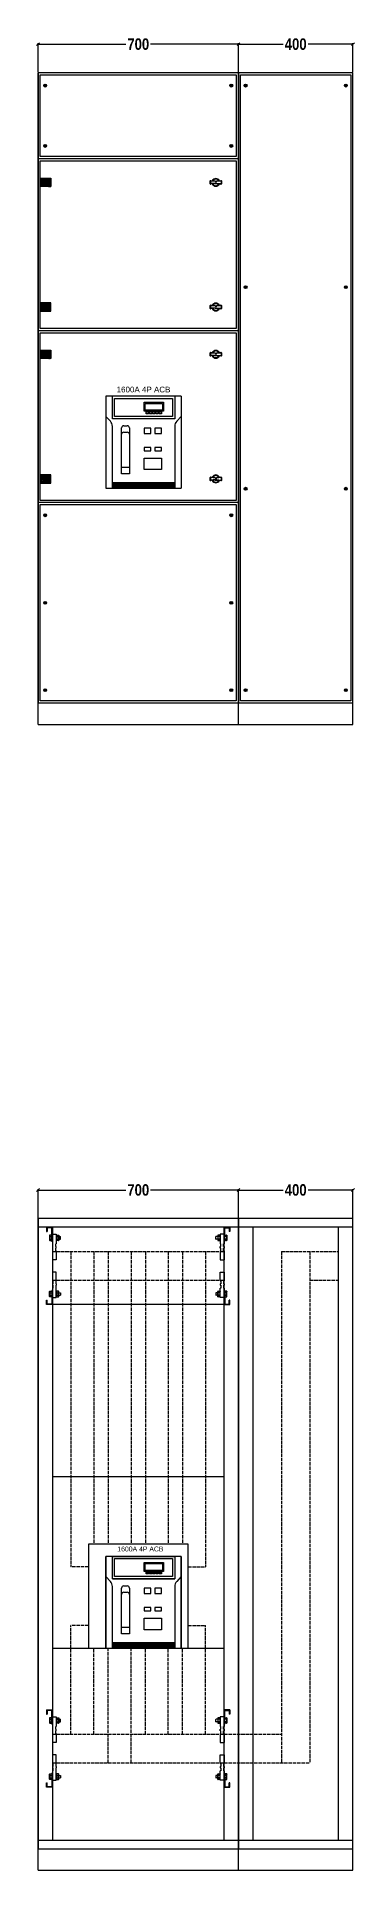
# Model space of a CAD drawing. Header units: millimetres. Extents: x -5 to 1105, y -75 to 6326.
import ezdxf

# ---------------------------------------------------------------- set-up
doc = ezdxf.new("R2010")
doc.units = ezdxf.units.MM
doc.header["$MEASUREMENT"] = 0
doc.linetypes.add('ACAD_ISO02W100', pattern=[15, 12, -3])
doc.styles.add('ANB', font='ARIALNB.TTF')
doc.styles.get("Standard").update_dxf_attribs({"font": 'arial.ttf'})
doc.dimstyles.new('ARULLAIYA', dxfattribs={"dimtxt": 20, "dimasz": 10, "dimexe": 3, "dimexo": 2, "dimgap": 7, "dimtad": 0, "dimdec": 0, "dimzin": 0, "dimdsep": 46, "dimtxsty": 'ANB', "dimblk": 'OBLIQUE', "dimcen": 0.09, "dimadec": 0, "dimazin": 0, "dimtfac": 1, "dimtdec": 0, "dimtofl": 0, "dimtmove": 0, "dimatfit": 3, "dimldrblk": 'OBLIQUE', "dimfxl": 1, "dimtolj": 1, "dimtzin": 0, "dimarcsym": 1})
pattern_1 = [(45, (-8243.62154, 2414.87764), (-0.0883883476, 0.0883883476), [])]
pattern_2 = [(45, (-8240.37711, 2412.37764), (-0.0883883476, 0.0883883476), [])]
pattern_3 = [(45, (-8243.62154, 1814.87764), (-0.0883883476, 0.0883883476), [])]
pattern_4 = [(45, (-8240.37711, 1812.37764), (-0.0883883476, 0.0883883476), [])]

# ---------------------------------------------------------------- blocks, each defined once
blk = doc.blocks.new('_Oblique')
at = {"color": 0, "linetype": 'ByBlock', "lineweight": -2}
blk.add_line((-0.5, -0.5), (0.5, 0.5), dxfattribs=at)
blk = doc.blocks.new('*D1')
at = {"color": 0, "lineweight": -2, "transparency": 16777216}
for p, q in [((0, 2202), (0, 2303)), ((0, 2300), (306.9, 2300)), ((700, 2300), (393.1, 2300)), ((700, 2202), (700, 2303))]:
    blk.add_line(p, q, dxfattribs=at)
at = {"layer": 'Defpoints', "color": 0, "transparency": 16777216}
for p in [(700, 2300), (0, 2200), (700, 2200)]:
    blk.add_point(p, dxfattribs=at)
at = {"color": 0, "lineweight": -2, "transparency": 16777216, "xscale": 10, "yscale": 10, "zscale": 10, "rotation": 180}
blk.add_blockref('_Oblique', (0, 2300), dxfattribs=at)
at = {"color": 0, "lineweight": -2, "transparency": 16777216, "xscale": 10, "yscale": 10, "zscale": 10}
blk.add_blockref('_Oblique', (700, 2300), dxfattribs=at)
at = {"color": 0, "transparency": 16777216, "insert": (350, 2300), "char_height": 40, "attachment_point": 5, "style": 'ANB'}
blk.add_mtext('\\A1;700', dxfattribs=at)
blk = doc.blocks.new('*D2')
at = {"color": 0, "lineweight": -2, "transparency": 16777216}
for p, q in [((0, 2202), (0, 2303)), ((0, 2300), (306.9, 2300)), ((700, 2300), (393.1, 2300)), ((700, 2202), (700, 2303))]:
    blk.add_line(p, q, dxfattribs=at)
at = {"layer": 'Defpoints', "color": 0, "transparency": 16777216}
for p in [(700, 2300), (0, 2200), (700, 2200)]:
    blk.add_point(p, dxfattribs=at)
at = {"color": 0, "lineweight": -2, "transparency": 16777216, "xscale": 10, "yscale": 10, "zscale": 10, "rotation": 180}
blk.add_blockref('_Oblique', (0, 2300), dxfattribs=at)
at = {"color": 0, "lineweight": -2, "transparency": 16777216, "xscale": 10, "yscale": 10, "zscale": 10}
blk.add_blockref('_Oblique', (700, 2300), dxfattribs=at)
at = {"color": 0, "transparency": 16777216, "insert": (350, 2300), "char_height": 40, "attachment_point": 5, "style": 'ANB'}
blk.add_mtext('\\A1;700', dxfattribs=at)
blk = doc.blocks.new('*D3')
at = {"color": 0, "lineweight": -2, "transparency": 16777216}
for p, q in [((700, 2202), (700, 2303)), ((700, 2300), (856.3, 2300)), ((1100, 2300), (943.7, 2300)), ((1100, 2202), (1100, 2303))]:
    blk.add_line(p, q, dxfattribs=at)
at = {"layer": 'Defpoints', "color": 0, "transparency": 16777216}
for p in [(1100, 2300), (700, 2200), (1100, 2200)]:
    blk.add_point(p, dxfattribs=at)
at = {"color": 0, "lineweight": -2, "transparency": 16777216, "xscale": 10, "yscale": 10, "zscale": 10, "rotation": 180}
blk.add_blockref('_Oblique', (700, 2300), dxfattribs=at)
at = {"color": 0, "lineweight": -2, "transparency": 16777216, "xscale": 10, "yscale": 10, "zscale": 10}
blk.add_blockref('_Oblique', (1100, 2300), dxfattribs=at)
at = {"color": 0, "transparency": 16777216, "insert": (900, 2300), "char_height": 40, "attachment_point": 5, "style": 'ANB'}
blk.add_mtext('\\A1;400', dxfattribs=at)
blk = doc.blocks.new('*D4')
at = {"color": 0, "lineweight": -2, "transparency": 16777216}
for p, q in [((700, 2202), (700, 2303)), ((700, 2300), (856.3, 2300)), ((1100, 2300), (943.7, 2300)), ((1100, 2202), (1100, 2303))]:
    blk.add_line(p, q, dxfattribs=at)
at = {"layer": 'Defpoints', "color": 0, "transparency": 16777216}
for p in [(1100, 2300), (700, 2200), (1100, 2200)]:
    blk.add_point(p, dxfattribs=at)
at = {"color": 0, "lineweight": -2, "transparency": 16777216, "xscale": 10, "yscale": 10, "zscale": 10, "rotation": 180}
blk.add_blockref('_Oblique', (700, 2300), dxfattribs=at)
at = {"color": 0, "lineweight": -2, "transparency": 16777216, "xscale": 10, "yscale": 10, "zscale": 10}
blk.add_blockref('_Oblique', (1100, 2300), dxfattribs=at)
at = {"color": 0, "transparency": 16777216, "insert": (900, 2300), "char_height": 40, "attachment_point": 5, "style": 'ANB'}
blk.add_mtext('\\A1;400', dxfattribs=at)
blk = doc.blocks.new('*D8')
at = {"color": 0, "lineweight": -2, "transparency": 16777216}
for p, q in [((0, 6202), (0, 6303)), ((0, 6300), (306.9, 6300)), ((700, 6300), (393.1, 6300)), ((700, 6202), (700, 6303))]:
    blk.add_line(p, q, dxfattribs=at)
at = {"layer": 'Defpoints', "color": 0, "transparency": 16777216}
for p in [(700, 6300), (0, 6200), (700, 6200)]:
    blk.add_point(p, dxfattribs=at)
at = {"color": 0, "lineweight": -2, "transparency": 16777216, "xscale": 10, "yscale": 10, "zscale": 10, "rotation": 180}
blk.add_blockref('_Oblique', (0, 6300), dxfattribs=at)
at = {"color": 0, "lineweight": -2, "transparency": 16777216, "xscale": 10, "yscale": 10, "zscale": 10}
blk.add_blockref('_Oblique', (700, 6300), dxfattribs=at)
at = {"color": 0, "transparency": 16777216, "insert": (350, 6300), "char_height": 40, "attachment_point": 5, "style": 'ANB'}
blk.add_mtext('\\A1;700', dxfattribs=at)
blk = doc.blocks.new('*D9')
at = {"color": 0, "lineweight": -2, "transparency": 16777216}
for p, q in [((0, 6202), (0, 6303)), ((0, 6300), (306.9, 6300)), ((700, 6300), (393.1, 6300)), ((700, 6202), (700, 6303))]:
    blk.add_line(p, q, dxfattribs=at)
at = {"layer": 'Defpoints', "color": 0, "transparency": 16777216}
for p in [(700, 6300), (0, 6200), (700, 6200)]:
    blk.add_point(p, dxfattribs=at)
at = {"color": 0, "lineweight": -2, "transparency": 16777216, "xscale": 10, "yscale": 10, "zscale": 10, "rotation": 180}
blk.add_blockref('_Oblique', (0, 6300), dxfattribs=at)
at = {"color": 0, "lineweight": -2, "transparency": 16777216, "xscale": 10, "yscale": 10, "zscale": 10}
blk.add_blockref('_Oblique', (700, 6300), dxfattribs=at)
at = {"color": 0, "transparency": 16777216, "insert": (350, 6300), "char_height": 40, "attachment_point": 5, "style": 'ANB'}
blk.add_mtext('\\A1;700', dxfattribs=at)
blk = doc.blocks.new('*D11')
at = {"color": 0, "lineweight": -2, "transparency": 16777216}
for p, q in [((700, 6202), (700, 6303)), ((700, 6300), (856.3, 6300)), ((1100, 6300), (943.7, 6300)), ((1100, 6202), (1100, 6303))]:
    blk.add_line(p, q, dxfattribs=at)
at = {"layer": 'Defpoints', "color": 0, "transparency": 16777216}
for p in [(1100, 6300), (700, 6200), (1100, 6200)]:
    blk.add_point(p, dxfattribs=at)
at = {"color": 0, "lineweight": -2, "transparency": 16777216, "xscale": 10, "yscale": 10, "zscale": 10, "rotation": 180}
blk.add_blockref('_Oblique', (700, 6300), dxfattribs=at)
at = {"color": 0, "lineweight": -2, "transparency": 16777216, "xscale": 10, "yscale": 10, "zscale": 10}
blk.add_blockref('_Oblique', (1100, 6300), dxfattribs=at)
at = {"color": 0, "transparency": 16777216, "insert": (900, 6300), "char_height": 40, "attachment_point": 5, "style": 'ANB'}
blk.add_mtext('\\A1;400', dxfattribs=at)
blk = doc.blocks.new('*D10')
at = {"color": 0, "lineweight": -2, "transparency": 16777216}
for p, q in [((700, 6202), (700, 6303)), ((700, 6300), (856.3, 6300)), ((1100, 6300), (943.7, 6300)), ((1100, 6202), (1100, 6303))]:
    blk.add_line(p, q, dxfattribs=at)
at = {"layer": 'Defpoints', "color": 0, "transparency": 16777216}
for p in [(1100, 6300), (700, 6200), (1100, 6200)]:
    blk.add_point(p, dxfattribs=at)
at = {"color": 0, "lineweight": -2, "transparency": 16777216, "xscale": 10, "yscale": 10, "zscale": 10, "rotation": 180}
blk.add_blockref('_Oblique', (700, 6300), dxfattribs=at)
at = {"color": 0, "lineweight": -2, "transparency": 16777216, "xscale": 10, "yscale": 10, "zscale": 10}
blk.add_blockref('_Oblique', (1100, 6300), dxfattribs=at)
at = {"color": 0, "transparency": 16777216, "insert": (900, 6300), "char_height": 40, "attachment_point": 5, "style": 'ANB'}
blk.add_mtext('\\A1;400', dxfattribs=at)

msp = doc.modelspace()

# ---------------------------------------------------------------- hatches: boundary and pattern name
at = {"transparency": 33554687}
h = msp.add_hatch(dxfattribs=at)
h.set_pattern_fill('ANSI31', color=256, style=0)
h.set_pattern_definition(pattern_1)
h.paths.add_polyline_path([(44.4, 5832.2), (7.5, 5832.2), (7.5, 5826.5), (18.9, 5826.5), (18.9, 5808.5), (7.5, 5808.5), (7.5, 5802.8), (44.4, 5802.8)])
h = msp.add_hatch(dxfattribs=at)
h.set_pattern_fill('ANSI31', color=256, style=0)
h.set_pattern_definition(pattern_2)
h.paths.add_polyline_path([(14.2, 5823.4), (7.5, 5823.4), (7.5, 5811.6), (14.2, 5811.6)])
h = msp.add_hatch(dxfattribs=at)
h.set_pattern_fill('ANSI31', color=256, style=0)
h.set_pattern_definition(pattern_1)
h.paths.add_polyline_path([(44.4, 5367.8), (7.5, 5367.8), (7.5, 5373.5), (18.9, 5373.5), (18.9, 5391.5), (7.5, 5391.5), (7.5, 5397.2), (44.4, 5397.2)])
h = msp.add_hatch(dxfattribs=at)
h.set_pattern_fill('ANSI31', color=256, style=0)
h.set_pattern_definition(pattern_2)
h.paths.add_polyline_path([(14.2, 5376.6), (7.5, 5376.6), (7.5, 5388.4), (14.2, 5388.4)])
h = msp.add_hatch(dxfattribs=at)
h.set_pattern_fill('ANSI31', color=256, style=0)
h.set_pattern_definition(pattern_3)
h.paths.add_polyline_path([(44.4, 5232.2), (7.5, 5232.2), (7.5, 5226.5), (18.9, 5226.5), (18.9, 5208.5), (7.5, 5208.5), (7.5, 5202.8), (44.4, 5202.8)])
h = msp.add_hatch(dxfattribs=at)
h.set_pattern_fill('ANSI31', color=256, style=0)
h.set_pattern_definition(pattern_4)
h.paths.add_polyline_path([(14.2, 5223.4), (7.5, 5223.4), (7.5, 5211.6), (14.2, 5211.6)])
h = msp.add_hatch(dxfattribs=at)
h.set_pattern_fill('ANSI31', color=256, style=0)
h.set_pattern_definition(pattern_3)
h.paths.add_polyline_path([(44.4, 4767.8), (7.5, 4767.8), (7.5, 4773.5), (18.9, 4773.5), (18.9, 4791.5), (7.5, 4791.5), (7.5, 4797.2), (44.4, 4797.2)])
h = msp.add_hatch(dxfattribs=at)
h.set_pattern_fill('ANSI31', color=256, style=0)
h.set_pattern_definition(pattern_4)
h.paths.add_polyline_path([(14.2, 4776.6), (7.5, 4776.6), (7.5, 4788.4), (14.2, 4788.4)])

# ---------------------------------------------------------------- linework, layer by layer
for p, q in [((700, 6200), (0, 6200)), ((0, 6200), (0, 4000)), ((700, 6200), (0, 6200)), ((0, 6200), (0, 4000)), ((0, 3925), (0, 6200)), ((20, 6155.8), (24.5, 6155.8)), ((20, 6154.8), (24.5, 6154.8)), ((24.5, 6160.3), (24.5, 6155.8)), ((24.5, 6154.8), (24.5, 6150.4)), ((25.5, 6160.3), (25.5, 6155.8)), ((25.5, 6155.8), (30, 6155.8)), ((25.5, 6154.8), (30, 6154.8)), ((25.5, 6154.8), (25.5, 6150.4)), ((674.5, 6155.8), (670, 6155.8)), ((674.5, 6154.8), (670, 6154.8)), ((674.5, 6160.3), (674.5, 6155.8)), ((674.5, 6154.8), (674.5, 6150.4)), ((675.5, 6160.3), (675.5, 6155.8)), ((680, 6155.8), (675.5, 6155.8)), ((680, 6154.8), (675.5, 6154.8)), ((675.5, 6154.8), (675.5, 6150.4)), ((700, 3925), (700, 6200)), ((1100, 6200), (700, 6200)), ((700, 6200), (700, 4000)), ((1100, 6200), (700, 6200)), ((700, 6200), (700, 4000)), ((700, 3925), (700, 6200)), ((720, 6155.8), (724.5, 6155.8)), ((720, 6154.8), (724.5, 6154.8)), ((724.5, 6160.3), (724.5, 6155.8)), ((724.5, 6154.8), (724.5, 6150.4)), ((725.5, 6160.3), (725.5, 6155.8)), ((725.5, 6155.8), (730, 6155.8)), ((725.5, 6154.8), (730, 6154.8)), ((725.5, 6154.8), (725.5, 6150.4)), ((1074.5, 6155.8), (1070, 6155.8)), ((1074.5, 6154.8), (1070, 6154.8)), ((1074.5, 6160.3), (1074.5, 6155.8)), ((1074.5, 6154.8), (1074.5, 6150.4)), ((1075.5, 6160.3), (1075.5, 6155.8)), ((1080, 6155.8), (1075.5, 6155.8)), ((1080, 6154.8), (1075.5, 6154.8)), ((1075.5, 6154.8), (1075.5, 6150.4)), ((1100, 3925), (1100, 6200)), ((20, 5945.2), (24.5, 5945.2)), ((20, 5944.2), (24.5, 5944.2)), ((24.5, 5945.2), (24.5, 5949.6)), ((24.5, 5939.7), (24.5, 5944.2)), ((25.5, 5945.2), (25.5, 5949.6)), ((25.5, 5945.2), (30, 5945.2)), ((25.5, 5944.2), (30, 5944.2)), ((25.5, 5939.7), (25.5, 5944.2)), ((674.5, 5945.2), (670, 5945.2)), ((674.5, 5944.2), (670, 5944.2)), ((674.5, 5945.2), (674.5, 5949.6)), ((674.5, 5939.7), (674.5, 5944.2)), ((675.5, 5945.2), (675.5, 5949.6)), ((680, 5945.2), (675.5, 5945.2)), ((680, 5944.2), (675.5, 5944.2)), ((675.5, 5939.7), (675.5, 5944.2)), ((720, 5452.3), (724.5, 5452.3)), ((720, 5451.3), (724.5, 5451.3)), ((724.5, 5456.8), (724.5, 5452.3)), ((724.5, 5451.3), (724.5, 5446.8)), ((725.5, 5456.8), (725.5, 5452.3)), ((725.5, 5452.3), (730, 5452.3)), ((725.5, 5451.3), (730, 5451.3)), ((725.5, 5451.3), (725.5, 5446.8)), ((1074.5, 5452.3), (1070, 5452.3)), ((1074.5, 5451.3), (1070, 5451.3)), ((1074.5, 5456.8), (1074.5, 5452.3)), ((1074.5, 5451.3), (1074.5, 5446.8)), ((1075.5, 5456.8), (1075.5, 5452.3)), ((1080, 5452.3), (1075.5, 5452.3)), ((1080, 5451.3), (1075.5, 5451.3)), ((1075.5, 5451.3), (1075.5, 5446.8)), ((499.8, 5070.9), (237.2, 5070.9)), ((237.2, 5070.9), (237.2, 4750)), ((499.8, 5070.9), (499.8, 4750)), ((237.2, 5000.2), (252.6, 4983.8)), ((499.8, 5000.2), (484.4, 4983.8)), ((259.7, 4750), (259.7, 4965.9)), ((291.7, 4800.3), (291.7, 4960.5)), ((299.2, 4968), (311.5, 4968)), ((299.2, 4945.5), (311.5, 4945.5)), ((319, 4960.5), (319, 4800.3)), ((477.3, 4965.9), (477.3, 4750)), ((319, 4822.7), (291.7, 4822.7)), ((237.2, 4750), (499.8, 4750)), ((477.3, 4768.7), (259.7, 4768.7)), ((477.3, 4766.8), (259.7, 4766.8)), ((477.3, 4765), (259.7, 4765)), ((477.3, 4763.1), (259.7, 4763.1)), ((477.3, 4761.2), (259.7, 4761.2)), ((477.3, 4759.4), (259.7, 4759.4)), ((477.3, 4757.5), (259.7, 4757.5)), ((477.3, 4755.6), (259.7, 4755.6)), ((477.3, 4753.7), (259.7, 4753.7)), ((477.3, 4751.9), (259.7, 4751.9)), ((319, 4800.3), (291.7, 4800.3)), ((720, 4748.7), (724.5, 4748.7)), ((720, 4747.7), (724.5, 4747.7)), ((724.5, 4753.2), (724.5, 4748.7)), ((724.5, 4747.7), (724.5, 4743.2)), ((725.5, 4753.2), (725.5, 4748.7)), ((725.5, 4748.7), (730, 4748.7)), ((725.5, 4747.7), (730, 4747.7)), ((725.5, 4747.7), (725.5, 4743.2)), ((1074.5, 4748.7), (1070, 4748.7)), ((1074.5, 4747.7), (1070, 4747.7)), ((1074.5, 4753.2), (1074.5, 4748.7)), ((1074.5, 4747.7), (1074.5, 4743.2)), ((1075.5, 4753.2), (1075.5, 4748.7)), ((1080, 4748.7), (1075.5, 4748.7)), ((1080, 4747.7), (1075.5, 4747.7)), ((1075.5, 4747.7), (1075.5, 4743.2)), ((20, 4655.8), (24.5, 4655.8)), ((20, 4654.8), (24.5, 4654.8)), ((24.5, 4660.3), (24.5, 4655.8)), ((24.5, 4654.8), (24.5, 4650.4)), ((25.5, 4660.3), (25.5, 4655.8)), ((25.5, 4655.8), (30, 4655.8)), ((25.5, 4654.8), (30, 4654.8)), ((25.5, 4654.8), (25.5, 4650.4)), ((674.5, 4655.8), (670, 4655.8)), ((674.5, 4654.8), (670, 4654.8)), ((674.5, 4660.3), (674.5, 4655.8)), ((674.5, 4654.8), (674.5, 4650.4)), ((675.5, 4660.3), (675.5, 4655.8)), ((680, 4655.8), (675.5, 4655.8)), ((680, 4654.8), (675.5, 4654.8)), ((675.5, 4654.8), (675.5, 4650.4)), ((24.5, 4355), (24.5, 4350.5)), ((25.5, 4355), (25.5, 4350.5)), ((674.5, 4355), (674.5, 4350.5)), ((675.5, 4355), (675.5, 4350.5)), ((20, 4350.5), (24.5, 4350.5)), ((20, 4349.5), (24.5, 4349.5)), ((24.5, 4349.5), (24.5, 4345)), ((25.5, 4350.5), (30, 4350.5)), ((25.5, 4349.5), (30, 4349.5)), ((25.5, 4349.5), (25.5, 4345)), ((674.5, 4350.5), (670, 4350.5)), ((674.5, 4349.5), (670, 4349.5)), ((674.5, 4349.5), (674.5, 4345)), ((680, 4350.5), (675.5, 4350.5)), ((680, 4349.5), (675.5, 4349.5)), ((675.5, 4349.5), (675.5, 4345)), ((20, 4045.2), (24.5, 4045.2)), ((20, 4044.2), (24.5, 4044.2)), ((24.5, 4045.2), (24.5, 4049.6)), ((24.5, 4039.7), (24.5, 4044.2)), ((25.5, 4045.2), (25.5, 4049.6)), ((25.5, 4045.2), (30, 4045.2)), ((25.5, 4044.2), (30, 4044.2)), ((25.5, 4039.7), (25.5, 4044.2)), ((674.5, 4045.2), (670, 4045.2)), ((674.5, 4044.2), (670, 4044.2)), ((674.5, 4045.2), (674.5, 4049.6)), ((674.5, 4039.7), (674.5, 4044.2)), ((675.5, 4045.2), (675.5, 4049.6)), ((680, 4045.2), (675.5, 4045.2)), ((680, 4044.2), (675.5, 4044.2)), ((675.5, 4039.7), (675.5, 4044.2)), ((720, 4045.2), (724.5, 4045.2)), ((720, 4044.2), (724.5, 4044.2)), ((724.5, 4049.6), (724.5, 4045.2)), ((724.5, 4044.2), (724.5, 4039.7)), ((725.5, 4049.6), (725.5, 4045.2)), ((725.5, 4045.2), (730, 4045.2)), ((725.5, 4044.2), (730, 4044.2)), ((725.5, 4044.2), (725.5, 4039.7)), ((1074.5, 4045.2), (1070, 4045.2)), ((1074.5, 4044.2), (1070, 4044.2)), ((1074.5, 4049.6), (1074.5, 4045.2)), ((1074.5, 4044.2), (1074.5, 4039.7)), ((1075.5, 4049.6), (1075.5, 4045.2)), ((1080, 4045.2), (1075.5, 4045.2)), ((1080, 4044.2), (1075.5, 4044.2)), ((1075.5, 4044.2), (1075.5, 4039.7)), ((0, 3925), (700, 3925)), ((700, 3925), (1100, 3925)), ((700, 2200), (0, 2200)), ((0, 2200), (0, 0)), ((700, 2200), (0, 2200)), ((0, 2200), (0, 0)), ((0, -75), (0, 2200)), ((700, -75), (700, 2200)), ((1100, 2200), (700, 2200)), ((700, 2200), (700, 0)), ((1100, 2200), (700, 2200)), ((700, 2200), (700, 0)), ((700, -75), (700, 2200)), ((1100, -75), (1100, 2200)), ((700, 2170), (0, 2170)), ((30, 2170), (30, 2155)), ((30, 2170), (50, 2170)), ((30, 2155), (32, 2155)), ((48, 2168), (32, 2168)), ((32, 2168), (32, 2155)), ((41, 2142.5), (40.2, 2141.9)), ((40.2, 2141.9), (40.2, 2124)), ((41, 2123.4), (40.2, 2124)), ((40.9, 2142.2), (40.9, 2123.8)), ((48, 2142.7), (41.4, 2142.7)), ((41.4, 2123.3), (48, 2123.3)), ((42, 2137.6), (50, 2137.6)), ((42, 2128.4), (50, 2128.4)), ((48, 2120.8), (48, 2168)), ((50, 2120.8), (48, 2120.8)), ((50, 2170), (50, 30)), ((50, 2170), (50, 2112.4)), ((50, 2145.6), (63.5, 2145.6)), ((63.5, 2145.6), (63.5, 2112.4)), ((64.3, 2142.5), (63.5, 2141.9)), ((63.5, 2137.6), (78, 2137.6)), ((63.5, 2128.4), (78, 2128.4)), ((64.3, 2123.4), (63.5, 2124)), ((64.2, 2142.2), (64.2, 2123.8)), ((64.7, 2142.7), (71.3, 2142.7)), ((71.3, 2123.3), (64.7, 2123.3)), ((71.7, 2142.5), (72.4, 2141.9)), ((71.7, 2123.4), (72.4, 2124)), ((71.8, 2142.2), (71.8, 2123.8)), ((72.4, 2141.9), (72.4, 2124)), ((78.5, 2128.9), (78.5, 2137.1)), ((621.5, 2128.9), (621.5, 2137.1)), ((636.5, 2137.6), (622, 2137.6)), ((636.5, 2128.4), (622, 2128.4)), ((628.3, 2142.5), (627.6, 2141.9)), ((627.6, 2141.9), (627.6, 2124)), ((628.3, 2123.4), (627.6, 2124)), ((628.2, 2142.2), (628.2, 2123.8)), ((635.3, 2142.7), (628.7, 2142.7)), ((628.7, 2123.3), (635.3, 2123.3)), ((635.7, 2142.5), (636.5, 2141.9)), ((635.7, 2123.4), (636.5, 2124)), ((635.8, 2142.2), (635.8, 2123.8)), ((636.5, 2145.6), (636.5, 2112.4)), ((650, 2145.6), (636.5, 2145.6)), ((650, 30), (650, 2170)), ((650, 2170), (650, 2112.4)), ((670, 2170), (650, 2170)), ((658, 2137.6), (650, 2137.6)), ((658, 2128.4), (650, 2128.4)), ((650, 2120.8), (652, 2120.8)), ((652, 2120.8), (652, 2168)), ((652, 2168), (668, 2168)), ((652, 2142.7), (658.6, 2142.7)), ((658.6, 2123.3), (652, 2123.3)), ((659, 2142.5), (659.8, 2141.9)), ((659, 2123.4), (659.8, 2124)), ((659.1, 2142.2), (659.1, 2123.8)), ((659.8, 2141.9), (659.8, 2124)), ((668, 2168), (668, 2155)), ((670, 2155), (668, 2155)), ((670, 2170), (670, 2155)), ((1100, 2170), (700, 2170)), ((750, 2170), (750, 30)), ((1050, 30), (1050, 2170)), ((52, 2112.4), (50, 2112.4)), ((50, 2102.4), (52, 2102.4)), ((50, 2102.4), (50, 2097.4)), ((52, 2097.4), (50, 2097.4)), ((50, 2087.4), (52, 2087.4)), ((50, 2087.4), (50, 2056.7)), ((63.5, 2056.7), (50, 2056.7)), ((52, 2102.4), (52, 2112.4)), ((52, 2087.4), (52, 2097.4)), ((61.5, 2102.4), (61.5, 2112.4)), ((61.5, 2112.4), (63.5, 2112.4)), ((63.5, 2102.4), (61.5, 2102.4)), ((61.5, 2087.4), (61.5, 2097.4)), ((61.5, 2097.4), (63.5, 2097.4)), ((63.5, 2087.4), (61.5, 2087.4)), ((63.5, 2097.4), (63.5, 2102.4)), ((63.5, 2087.4), (63.5, 2056.7)), ((638.5, 2112.4), (636.5, 2112.4)), ((636.5, 2097.4), (636.5, 2102.4)), ((636.5, 2102.4), (638.5, 2102.4)), ((638.5, 2097.4), (636.5, 2097.4)), ((636.5, 2087.4), (636.5, 2056.7)), ((636.5, 2087.4), (638.5, 2087.4)), ((636.5, 2056.7), (650, 2056.7)), ((638.5, 2102.4), (638.5, 2112.4)), ((638.5, 2087.4), (638.5, 2097.4)), ((648, 2102.4), (648, 2112.4)), ((648, 2112.4), (650, 2112.4)), ((650, 2102.4), (648, 2102.4)), ((648, 2087.4), (648, 2097.4)), ((648, 2097.4), (650, 2097.4)), ((650, 2087.4), (648, 2087.4)), ((650, 2102.4), (650, 2097.4)), ((650, 2087.4), (650, 2056.7)), ((63.5, 2013.3), (50, 2013.3)), ((50, 2013.3), (50, 1982.6)), ((63.5, 1982.6), (63.5, 2013.3)), ((636.5, 1982.6), (636.5, 2013.3)), ((636.5, 2013.3), (650, 2013.3)), ((650, 2013.3), (650, 1982.6)), ((41, 1946.6), (40.2, 1946)), ((40.2, 1928.1), (40.2, 1946)), ((41, 1927.5), (40.2, 1928.1)), ((40.9, 1927.8), (40.9, 1946.2)), ((41.4, 1946.7), (48, 1946.7)), ((48, 1927.3), (41.4, 1927.3)), ((42, 1941.6), (50, 1941.6)), ((42, 1932.4), (50, 1932.4)), ((48, 1949.2), (48, 1902)), ((50, 1949.2), (48, 1949.2)), ((50, 1982.6), (52, 1982.6)), ((52, 1972.6), (50, 1972.6)), ((50, 1972.6), (50, 1967.6)), ((50, 1967.6), (52, 1967.6)), ((52, 1957.6), (50, 1957.6)), ((50, 1957.6), (50, 1900)), ((50, 1924.4), (63.5, 1924.4)), ((52, 1982.6), (52, 1972.6)), ((52, 1967.6), (52, 1957.6)), ((63.5, 1982.6), (61.5, 1982.6)), ((61.5, 1982.6), (61.5, 1972.6)), ((61.5, 1972.6), (63.5, 1972.6)), ((63.5, 1967.6), (61.5, 1967.6)), ((61.5, 1967.6), (61.5, 1957.6)), ((61.5, 1957.6), (63.5, 1957.6)), ((63.5, 1972.6), (63.5, 1967.6)), ((63.5, 1924.4), (63.5, 1957.6)), ((64.3, 1946.6), (63.5, 1946)), ((63.5, 1941.6), (78, 1941.6)), ((63.5, 1932.4), (78, 1932.4)), ((64.3, 1927.5), (63.5, 1928.1)), ((64.2, 1927.8), (64.2, 1946.2)), ((71.3, 1946.7), (64.7, 1946.7)), ((64.7, 1927.3), (71.3, 1927.3)), ((71.7, 1946.6), (72.4, 1946)), ((71.7, 1927.5), (72.4, 1928.1)), ((71.8, 1927.8), (71.8, 1946.2)), ((72.4, 1928.1), (72.4, 1946)), ((78.5, 1941.1), (78.5, 1932.9)), ((621.5, 1941.1), (621.5, 1932.9)), ((636.5, 1941.6), (622, 1941.6)), ((636.5, 1932.4), (622, 1932.4)), ((628.3, 1946.6), (627.6, 1946)), ((627.6, 1928.1), (627.6, 1946)), ((628.3, 1927.5), (627.6, 1928.1)), ((628.2, 1927.8), (628.2, 1946.2)), ((628.7, 1946.7), (635.3, 1946.7)), ((635.3, 1927.3), (628.7, 1927.3)), ((635.7, 1946.6), (636.5, 1946)), ((635.7, 1927.5), (636.5, 1928.1)), ((635.8, 1927.8), (635.8, 1946.2)), ((636.5, 1982.6), (638.5, 1982.6)), ((636.5, 1972.6), (636.5, 1967.6)), ((638.5, 1972.6), (636.5, 1972.6)), ((636.5, 1967.6), (638.5, 1967.6)), ((636.5, 1924.4), (636.5, 1957.6)), ((638.5, 1957.6), (636.5, 1957.6)), ((650, 1924.4), (636.5, 1924.4)), ((638.5, 1982.6), (638.5, 1972.6)), ((638.5, 1967.6), (638.5, 1957.6)), ((650, 1982.6), (648, 1982.6)), ((648, 1982.6), (648, 1972.6)), ((648, 1972.6), (650, 1972.6)), ((650, 1967.6), (648, 1967.6)), ((648, 1967.6), (648, 1957.6)), ((648, 1957.6), (650, 1957.6)), ((650, 1972.6), (650, 1967.6)), ((650, 1957.6), (650, 1900)), ((650, 1949.2), (652, 1949.2)), ((658, 1941.6), (650, 1941.6)), ((658, 1932.4), (650, 1932.4)), ((652, 1949.2), (652, 1902)), ((658.6, 1946.7), (652, 1946.7)), ((652, 1927.3), (658.6, 1927.3)), ((659, 1946.6), (659.8, 1946)), ((659, 1927.5), (659.8, 1928.1)), ((659.1, 1927.8), (659.1, 1946.2)), ((659.8, 1928.1), (659.8, 1946)), ((30, 1900), (30, 1915)), ((30, 1915), (32, 1915)), ((50, 1900), (30, 1900)), ((32, 1902), (32, 1915)), ((48, 1902), (32, 1902)), ((650, 1900), (50, 1900)), ((650, 1900), (670, 1900)), ((652, 1902), (668, 1902)), ((668, 1902), (668, 1915)), ((670, 1915), (668, 1915)), ((670, 1900), (670, 1915)), ((50, 1300), (650, 1300)), ((237.2, 700), (237.2, 1020.9)), ((499.8, 1020.9), (237.2, 1020.9)), ((237.2, 1020.9), (237.2, 700)), ((259.7, 1020.9), (477.3, 1020.9)), ((499.8, 1020.9), (499.8, 700)), ((499.8, 700), (499.8, 1020.9)), ((237.2, 950.2), (252.6, 933.8)), ((259.7, 942.7), (477.3, 942.7)), ((259.7, 700), (259.7, 915.9)), ((291.7, 750.3), (291.7, 910.5)), ((299.2, 918), (311.5, 918)), ((319, 910.5), (319, 750.3)), ((477.3, 915.9), (477.3, 700)), ((499.8, 950.2), (484.4, 933.8)), ((299.2, 895.5), (311.5, 895.5)), ((319, 772.7), (291.7, 772.7)), ((477.3, 718.7), (259.7, 718.7)), ((477.3, 716.8), (259.7, 716.8)), ((477.3, 716.8), (259.7, 716.8)), ((477.3, 715), (259.7, 715)), ((477.3, 713.1), (259.7, 713.1)), ((477.3, 711.2), (259.7, 711.2)), ((477.3, 709.4), (259.7, 709.4)), ((477.3, 707.5), (259.7, 707.5)), ((477.3, 705.6), (259.7, 705.6)), ((319, 750.3), (291.7, 750.3)), ((50, 700), (650, 700)), ((237.2, 700), (499.8, 700)), ((477.3, 703.7), (259.7, 703.7)), ((477.3, 701.9), (259.7, 701.9)), ((30, 485), (30, 470)), ((30, 485), (50, 485)), ((30, 470), (32, 470)), ((48, 483), (32, 483)), ((32, 483), (32, 470)), ((41, 457.5), (40.2, 456.9)), ((40.2, 456.9), (40.2, 439)), ((40.9, 457.2), (40.9, 438.8)), ((48, 457.7), (41.4, 457.7)), ((42, 452.6), (50, 452.6)), ((48, 435.8), (48, 483)), ((50, 485), (50, 427.4)), ((50, 460.6), (63.5, 460.6)), ((63.5, 460.6), (63.5, 427.4)), ((64.3, 457.5), (63.5, 456.9)), ((63.5, 452.6), (78, 452.6)), ((64.2, 457.2), (64.2, 438.8)), ((64.7, 457.7), (71.3, 457.7)), ((71.7, 457.5), (72.4, 456.9)), ((71.8, 457.2), (71.8, 438.8)), ((72.4, 456.9), (72.4, 439)), ((78.5, 443.9), (78.5, 452.1)), ((621.5, 443.9), (621.5, 452.1)), ((636.5, 452.6), (622, 452.6)), ((628.3, 457.5), (627.6, 456.9)), ((627.6, 456.9), (627.6, 439)), ((628.2, 457.2), (628.2, 438.8)), ((635.3, 457.7), (628.7, 457.7)), ((635.7, 457.5), (636.5, 456.9)), ((635.8, 457.2), (635.8, 438.8)), ((636.5, 460.6), (636.5, 427.4)), ((650, 460.6), (636.5, 460.6)), ((650, 485), (650, 427.4)), ((670, 485), (650, 485)), ((658, 452.6), (650, 452.6)), ((652, 435.8), (652, 483)), ((652, 483), (668, 483)), ((652, 457.7), (658.6, 457.7)), ((659, 457.5), (659.8, 456.9)), ((659.1, 457.2), (659.1, 438.8)), ((659.8, 456.9), (659.8, 439)), ((668, 483), (668, 470)), ((670, 470), (668, 470)), ((670, 485), (670, 470)), ((41, 438.4), (40.2, 439)), ((41.4, 438.3), (48, 438.3)), ((42, 443.4), (50, 443.4)), ((50, 435.8), (48, 435.8)), ((52, 427.4), (50, 427.4)), ((50, 417.4), (52, 417.4)), ((50, 417.4), (50, 412.4)), ((52, 412.4), (50, 412.4)), ((50, 402.4), (52, 402.4)), ((50, 402.4), (50, 371.7)), ((52, 417.4), (52, 427.4)), ((52, 402.4), (52, 412.4)), ((61.5, 417.4), (61.5, 427.4)), ((61.5, 427.4), (63.5, 427.4)), ((63.5, 417.4), (61.5, 417.4)), ((61.5, 402.4), (61.5, 412.4)), ((61.5, 412.4), (63.5, 412.4)), ((63.5, 402.4), (61.5, 402.4)), ((63.5, 443.4), (78, 443.4)), ((64.3, 438.4), (63.5, 439)), ((63.5, 412.4), (63.5, 417.4)), ((63.5, 402.4), (63.5, 371.7)), ((71.3, 438.3), (64.7, 438.3)), ((71.7, 438.4), (72.4, 439)), ((636.5, 443.4), (622, 443.4)), ((628.3, 438.4), (627.6, 439)), ((628.7, 438.3), (635.3, 438.3)), ((635.7, 438.4), (636.5, 439)), ((638.5, 427.4), (636.5, 427.4)), ((636.5, 412.4), (636.5, 417.4)), ((636.5, 417.4), (638.5, 417.4)), ((638.5, 412.4), (636.5, 412.4)), ((636.5, 402.4), (636.5, 371.7)), ((636.5, 402.4), (638.5, 402.4)), ((638.5, 417.4), (638.5, 427.4)), ((638.5, 402.4), (638.5, 412.4)), ((648, 417.4), (648, 427.4)), ((648, 427.4), (650, 427.4)), ((650, 417.4), (648, 417.4)), ((648, 402.4), (648, 412.4)), ((648, 412.4), (650, 412.4)), ((650, 402.4), (648, 402.4)), ((658, 443.4), (650, 443.4)), ((650, 435.8), (652, 435.8)), ((650, 417.4), (650, 412.4)), ((650, 402.4), (650, 371.7)), ((658.6, 438.3), (652, 438.3)), ((659, 438.4), (659.8, 439)), ((63.5, 371.7), (50, 371.7)), ((63.5, 328.3), (50, 328.3)), ((50, 328.3), (50, 297.6)), ((63.5, 297.6), (63.5, 328.3)), ((636.5, 371.7), (650, 371.7)), ((636.5, 297.6), (636.5, 328.3)), ((636.5, 328.3), (650, 328.3)), ((650, 328.3), (650, 297.6)), ((41, 261.6), (40.2, 261)), ((40.2, 243.1), (40.2, 261)), ((40.9, 242.8), (40.9, 261.2)), ((41.4, 261.7), (48, 261.7)), ((42, 256.6), (50, 256.6)), ((48, 264.2), (48, 217)), ((50, 264.2), (48, 264.2)), ((50, 297.6), (52, 297.6)), ((52, 287.6), (50, 287.6)), ((50, 287.6), (50, 282.6)), ((50, 282.6), (52, 282.6)), ((52, 272.6), (50, 272.6)), ((50, 272.6), (50, 215)), ((52, 297.6), (52, 287.6)), ((52, 282.6), (52, 272.6)), ((63.5, 297.6), (61.5, 297.6)), ((61.5, 297.6), (61.5, 287.6)), ((61.5, 287.6), (63.5, 287.6)), ((63.5, 282.6), (61.5, 282.6)), ((61.5, 282.6), (61.5, 272.6)), ((61.5, 272.6), (63.5, 272.6)), ((63.5, 287.6), (63.5, 282.6)), ((63.5, 239.4), (63.5, 272.6)), ((64.3, 261.6), (63.5, 261)), ((63.5, 256.6), (78, 256.6)), ((64.2, 242.8), (64.2, 261.2)), ((71.3, 261.7), (64.7, 261.7)), ((71.7, 261.6), (72.4, 261)), ((71.8, 242.8), (71.8, 261.2)), ((72.4, 243.1), (72.4, 261)), ((78.5, 256.1), (78.5, 247.9)), ((621.5, 256.1), (621.5, 247.9)), ((636.5, 256.6), (622, 256.6)), ((628.3, 261.6), (627.6, 261)), ((627.6, 243.1), (627.6, 261)), ((628.2, 242.8), (628.2, 261.2)), ((628.7, 261.7), (635.3, 261.7)), ((635.7, 261.6), (636.5, 261)), ((635.8, 242.8), (635.8, 261.2)), ((636.5, 297.6), (638.5, 297.6)), ((636.5, 287.6), (636.5, 282.6)), ((638.5, 287.6), (636.5, 287.6)), ((636.5, 282.6), (638.5, 282.6)), ((636.5, 239.4), (636.5, 272.6)), ((638.5, 272.6), (636.5, 272.6)), ((638.5, 297.6), (638.5, 287.6)), ((638.5, 282.6), (638.5, 272.6)), ((650, 297.6), (648, 297.6)), ((648, 297.6), (648, 287.6)), ((648, 287.6), (650, 287.6)), ((650, 282.6), (648, 282.6)), ((648, 282.6), (648, 272.6)), ((648, 272.6), (650, 272.6)), ((650, 287.6), (650, 282.6)), ((650, 272.6), (650, 215)), ((650, 264.2), (652, 264.2)), ((658, 256.6), (650, 256.6)), ((652, 264.2), (652, 217)), ((658.6, 261.7), (652, 261.7)), ((659, 261.6), (659.8, 261)), ((659.1, 242.8), (659.1, 261.2)), ((659.8, 243.1), (659.8, 261)), ((30, 215), (30, 230)), ((30, 230), (32, 230)), ((50, 215), (30, 215)), ((32, 217), (32, 230)), ((48, 217), (32, 217)), ((41, 242.5), (40.2, 243.1)), ((48, 242.3), (41.4, 242.3)), ((42, 247.4), (50, 247.4)), ((50, 239.4), (63.5, 239.4)), ((63.5, 247.4), (78, 247.4)), ((64.3, 242.5), (63.5, 243.1)), ((64.7, 242.3), (71.3, 242.3)), ((71.7, 242.5), (72.4, 243.1)), ((636.5, 247.4), (622, 247.4)), ((628.3, 242.5), (627.6, 243.1)), ((635.3, 242.3), (628.7, 242.3)), ((635.7, 242.5), (636.5, 243.1)), ((650, 239.4), (636.5, 239.4)), ((658, 247.4), (650, 247.4)), ((650, 215), (670, 215)), ((652, 242.3), (658.6, 242.3)), ((652, 217), (668, 217)), ((659, 242.5), (659.8, 243.1)), ((668, 217), (668, 230)), ((670, 230), (668, 230)), ((670, 215), (670, 230)), ((0, 30), (700, 30)), ((0, 0), (700, 0)), ((700, 30), (1100, 30)), ((700, 0), (1100, 0)), ((0, -75), (700, -75)), ((700, -75), (1100, -75))]:
    msp.add_line(p, q)
for p, q in [((600.3, 5820.4), (600.3, 5814.6)), ((601.9, 5820.4), (601.9, 5815.8)), ((618.5, 5820.1), (603.6, 5821.9)), ((618.7, 5821.7), (603.8, 5823.5)), ((618.7, 5813.3), (603.8, 5811.5)), ((618.5, 5814.9), (604.8, 5813.2)), ((618.5, 5820.1), (624.1, 5820.1)), ((618.5, 5814.9), (624.1, 5814.9)), ((618.7, 5821.7), (623.9, 5821.7)), ((618.7, 5813.3), (623.9, 5813.3)), ((638.4, 5823.5), (623.9, 5821.7)), ((623.9, 5813.3), (638.4, 5811.5)), ((638.6, 5821.9), (624.1, 5820.1)), ((624.1, 5814.9), (638.6, 5813.1)), ((640.3, 5814.6), (640.3, 5820.4)), ((641.9, 5814.6), (641.9, 5820.4)), ((600.3, 5385.4), (600.3, 5379.6)), ((601.9, 5385.4), (601.9, 5380.8)), ((618.5, 5385.1), (603.6, 5386.9)), ((618.7, 5386.7), (603.8, 5388.5)), ((618.7, 5378.3), (603.8, 5376.5)), ((618.5, 5379.9), (604.8, 5378.2)), ((618.5, 5385.1), (624.1, 5385.1)), ((618.5, 5379.9), (624.1, 5379.9)), ((618.7, 5386.7), (623.9, 5386.7)), ((618.7, 5378.3), (623.9, 5378.3)), ((638.4, 5388.5), (623.9, 5386.7)), ((623.9, 5378.3), (638.4, 5376.5)), ((638.6, 5386.9), (624.1, 5385.1)), ((624.1, 5379.9), (638.6, 5378.1)), ((640.3, 5379.6), (640.3, 5385.4)), ((641.9, 5379.6), (641.9, 5385.4)), ((600.3, 5220.4), (600.3, 5214.6)), ((601.9, 5220.4), (601.9, 5215.8)), ((618.5, 5220.1), (603.6, 5221.9)), ((618.7, 5221.7), (603.8, 5223.5)), ((618.7, 5213.3), (603.8, 5211.5)), ((618.5, 5214.9), (604.8, 5213.2)), ((618.5, 5220.1), (624.1, 5220.1)), ((618.5, 5214.9), (624.1, 5214.9)), ((618.7, 5221.7), (623.9, 5221.7)), ((618.7, 5213.3), (623.9, 5213.3)), ((638.4, 5223.5), (623.9, 5221.7)), ((623.9, 5213.3), (638.4, 5211.5)), ((638.6, 5221.9), (624.1, 5220.1)), ((624.1, 5214.9), (638.6, 5213.1)), ((640.3, 5214.6), (640.3, 5220.4)), ((641.9, 5214.6), (641.9, 5220.4)), ((600.3, 4785.4), (600.3, 4779.6)), ((601.9, 4785.4), (601.9, 4780.8)), ((618.5, 4785.1), (603.6, 4786.9)), ((618.7, 4786.7), (603.8, 4788.5)), ((618.7, 4778.3), (603.8, 4776.5)), ((618.5, 4779.9), (604.8, 4778.2)), ((618.5, 4785.1), (624.1, 4785.1)), ((618.5, 4779.9), (624.1, 4779.9)), ((618.7, 4786.7), (623.9, 4786.7)), ((618.7, 4778.3), (623.9, 4778.3)), ((638.4, 4788.5), (623.9, 4786.7)), ((623.9, 4778.3), (638.4, 4776.5)), ((638.6, 4786.9), (624.1, 4785.1)), ((624.1, 4779.9), (638.6, 4778.1)), ((640.3, 4779.6), (640.3, 4785.4)), ((641.9, 4779.6), (641.9, 4785.4))]:
    msp.add_line(p, q, dxfattribs=at)
at = {"color": 3, "linetype": 'ACAD_ISO02W100'}
for p, q in [((50, 2085), (650, 2085)), ((115, 2085), (115, 984)), ((195, 2085), (195, 1063.5)), ((245, 2085), (245, 1063.5)), ((325, 2085), (325, 1063.5)), ((375, 2085), (375, 1063.5)), ((455, 2085), (455, 1063.5)), ((505, 2085), (505, 1063.5)), ((585, 2085), (585, 984)), ((850, 2085), (850, 300)), ((850, 2085), (1050, 2085)), ((950, 2085), (950, 300)), ((50, 1985), (650, 1985)), ((950, 1985), (1050, 1985)), ((176, 984), (115, 984)), ((524, 984), (585, 984)), ((115, 400), (115, 779.5)), ((176, 779.5), (115, 779.5)), ((524, 779.5), (585, 779.5)), ((585, 400), (585, 779.5)), ((195, 400), (195, 700)), ((245, 300), (245, 700)), ((325, 300), (325, 700)), ((375, 400), (375, 700)), ((455, 400), (455, 700)), ((505, 400), (505, 700)), ((50, 400), (850, 400)), ((50, 300), (950, 300))]:
    msp.add_line(p, q, dxfattribs=at)
for points in [[(7.5, 6192.5), (692.5, 6192.5), (692.5, 5907.5), (7.5, 5907.5)], [(707.5, 6192.5), (1092.5, 6192.5), (1092.5, 4007.5), (707.5, 4007.5)], [(7.5, 5892.5), (692.5, 5892.5), (692.5, 5307.5), (7.5, 5307.5)], [(7.5, 5292.5), (692.5, 5292.5), (692.5, 4707.5), (7.5, 4707.5)], [(267.2, 5063.4), (469.8, 5063.4), (469.8, 5000.2), (267.2, 5000.2)], [(370.7, 5049.9), (438.4, 5049.9), (438.4, 5018.5), (370.7, 5018.5)], [(374.4, 5046.2), (434.7, 5046.2), (434.7, 5022.2), (374.4, 5022.2)], [(377.8, 5016.3), (386, 5016.3), (386, 5009.5), (377.8, 5009.5)], [(389, 5016.3), (397.2, 5016.3), (397.2, 5009.5), (389, 5009.5)], [(400.2, 5016.3), (408.5, 5016.3), (408.5, 5009.5), (400.2, 5009.5)], [(411.5, 5016.3), (419.7, 5016.3), (419.7, 5009.5), (411.5, 5009.5)], [(422.7, 5016.3), (430.9, 5016.3), (430.9, 5009.5), (422.7, 5009.5)], [(394.2, 4959.8), (370.1, 4959.8), (370.1, 4940.9), (394.2, 4940.9)], [(431.4, 4959.8), (407.4, 4959.8), (407.4, 4940.9), (431.4, 4940.9)], [(394.2, 4892.4), (370.1, 4892.4), (370.1, 4881), (394.2, 4881)], [(431.4, 4892.4), (407.4, 4892.4), (407.4, 4881), (431.4, 4881)], [(370.1, 4854.8), (431.4, 4854.8), (431.4, 4815.1), (370.1, 4815.1)], [(7.5, 4692.5), (692.5, 4692.5), (692.5, 4007.5), (7.5, 4007.5)], [(176, 700), (524, 700), (524, 1063.5), (176, 1063.5)], [(259.7, 1020.9), (477.3, 1020.9), (477.3, 942.7), (259.7, 942.7)], [(267.2, 1013.4), (469.8, 1013.4), (469.8, 950.2), (267.2, 950.2)], [(370.7, 999.9), (438.4, 999.9), (438.4, 968.5), (370.7, 968.5)], [(374.4, 996.2), (434.7, 996.2), (434.7, 972.2), (374.4, 972.2)], [(377.8, 966.3), (386, 966.3), (386, 959.5), (377.8, 959.5)], [(389, 966.3), (397.2, 966.3), (397.2, 959.5), (389, 959.5)], [(400.2, 966.3), (408.5, 966.3), (408.5, 959.5), (400.2, 959.5)], [(411.5, 966.3), (419.7, 966.3), (419.7, 959.5), (411.5, 959.5)], [(422.7, 966.3), (430.9, 966.3), (430.9, 959.5), (422.7, 959.5)], [(394.2, 909.8), (370.1, 909.8), (370.1, 890.9), (394.2, 890.9)], [(431.4, 909.8), (407.4, 909.8), (407.4, 890.9), (431.4, 890.9)], [(394.2, 842.4), (370.1, 842.4), (370.1, 831), (394.2, 831)], [(431.4, 842.4), (407.4, 842.4), (407.4, 831), (431.4, 831)], [(370.1, 804.8), (431.4, 804.8), (431.4, 765.1), (370.1, 765.1)]]:
    msp.add_lwpolyline(points, close=True)
for points in [[(700, 5900), (0, 5900)], [(0, 5300), (700, 5300)], [(477.3, 5070.9), (477.3, 4992.7), (259.7, 4992.7), (259.7, 5070.9)], [(700, 4700), (0, 4700)], [(700, 4000), (0, 4000)], [(1100, 4000), (700, 4000)]]:
    msp.add_lwpolyline(points)
at = {"transparency": 33554687}
for points in [[(7.5, 5832.2), (44.4, 5832.2), (44.4, 5802.8), (7.5, 5802.8)], [(7.5, 5826.5), (18.9, 5826.5), (18.9, 5808.5), (7.5, 5808.5)], [(7.5, 5823.4), (14.2, 5823.4), (14.2, 5811.6), (7.5, 5811.6)], [(7.5, 5367.8), (44.4, 5367.8), (44.4, 5397.2), (7.5, 5397.2)], [(7.5, 5373.5), (18.9, 5373.5), (18.9, 5391.5), (7.5, 5391.5)], [(7.5, 5376.6), (14.2, 5376.6), (14.2, 5388.4), (7.5, 5388.4)], [(7.5, 5232.2), (44.4, 5232.2), (44.4, 5202.8), (7.5, 5202.8)], [(7.5, 5226.5), (18.9, 5226.5), (18.9, 5208.5), (7.5, 5208.5)], [(7.5, 5223.4), (14.2, 5223.4), (14.2, 5211.6), (7.5, 5211.6)], [(7.5, 4767.8), (44.4, 4767.8), (44.4, 4797.2), (7.5, 4797.2)], [(7.5, 4773.5), (18.9, 4773.5), (18.9, 4791.5), (7.5, 4791.5)], [(7.5, 4776.6), (14.2, 4776.6), (14.2, 4788.4), (7.5, 4788.4)]]:
    msp.add_lwpolyline(points, close=True, dxfattribs=at)
for centre in [(25, 6155.3), (675, 6155.3), (725, 6155.3), (1075, 6155.3), (25, 5944.7), (675, 5944.7), (725, 5451.8), (1075, 5451.8), (725, 4748.2), (1075, 4748.2), (25, 4655.3), (675, 4655.3), (25, 4350), (675, 4350), (25, 4044.7), (675, 4044.7), (725, 4044.7), (1075, 4044.7)]:
    msp.add_circle(centre, 5)
for centre, radius, start, end in [((621.1, 5817.5), 13.6, 23.47344, 156.43961), ((621.1, 5817.5), 11.5, 26.61279, 153.25495), ((603.4, 5820.4), 3.09, 83.20787, 180), ((603.4, 5814.6), 3.09, 180, 276.79213), ((603.4, 5820.4), 1.48, 83.20787, 180), ((604.5, 5815.8), 2.59, 180, 276.79213), ((621.1, 5817.5), 13.6, 203.56039, 336.52656), ((621.1, 5817.5), 11.5, 206.74505, 333.38721), ((638.8, 5820.4), 3.09, 0, 96.92672), ((638.8, 5814.6), 3.09, 263.07328, 0), ((638.8, 5820.4), 1.48, 0, 96.92672), ((638.8, 5814.6), 1.48, 263.07328, 0), ((603.4, 5385.4), 3.09, 83.20787, 180), ((603.4, 5379.6), 3.09, 180, 276.79213), ((603.4, 5385.4), 1.48, 83.20787, 180), ((604.5, 5380.8), 2.59, 180, 276.79213), ((621.1, 5382.5), 13.6, 23.47344, 156.43961), ((621.1, 5382.5), 13.6, 203.56039, 336.52656), ((621.1, 5382.5), 11.5, 26.61279, 153.25495), ((621.1, 5382.5), 11.5, 206.74505, 333.38721), ((638.8, 5385.4), 3.09, 0, 96.92672), ((638.8, 5379.6), 3.09, 263.07328, 0), ((638.8, 5385.4), 1.48, 0, 96.92672), ((638.8, 5379.6), 1.48, 263.07328, 0), ((603.4, 5220.4), 3.09, 83.20787, 180), ((603.4, 5214.6), 3.09, 180, 276.79213), ((603.4, 5220.4), 1.48, 83.20787, 180), ((604.5, 5215.8), 2.59, 180, 276.79213), ((621.1, 5217.5), 13.6, 23.47344, 156.43961), ((621.1, 5217.5), 13.6, 203.56039, 336.52656), ((621.1, 5217.5), 11.5, 26.61279, 153.25495), ((621.1, 5217.5), 11.5, 206.74505, 333.38721), ((638.8, 5220.4), 3.09, 0, 96.92672), ((638.8, 5214.6), 3.09, 263.07328, 0), ((638.8, 5220.4), 1.48, 0, 96.92672), ((638.8, 5214.6), 1.48, 263.07328, 0), ((603.4, 4785.4), 3.09, 83.20787, 180), ((603.4, 4779.6), 3.09, 180, 276.79213), ((603.4, 4785.4), 1.48, 83.20787, 180), ((604.5, 4780.8), 2.59, 180, 276.79213), ((621.1, 4782.5), 13.6, 23.47344, 156.43961), ((621.1, 4782.5), 13.6, 203.56039, 336.52656), ((621.1, 4782.5), 11.5, 26.61279, 153.25495), ((621.1, 4782.5), 11.5, 206.74505, 333.38721), ((638.8, 4785.4), 3.09, 0, 96.92672), ((638.8, 4779.6), 3.09, 263.07328, 0), ((638.8, 4785.4), 1.48, 0, 96.92672), ((638.8, 4779.6), 1.48, 263.07328, 0)]:
    msp.add_arc(centre, radius, start, end, dxfattribs=at)
for centre, radius, start, end in [((233.5, 4965.9), 26.2, 0, 43.15239), ((299.2, 4960.5), 7.49, 90, 180), ((299.2, 4938.1), 7.49, 90, 180), ((311.5, 4960.5), 7.49, 0, 90), ((311.5, 4938.1), 7.49, 0, 90), ((503.5, 4965.9), 26.2, 136.84761, 180), ((41.4, 2142.2), 0.5, 90, 180), ((63.8, 2145.1), 23, 186.95047, 199.15445), ((50.7, 2133), 9.85, 152.12802, 207.87198), ((63.8, 2120.8), 23, 160.84555, 173.04953), ((41.4, 2123.8), 0.5, 180, 270), ((64.7, 2142.2), 0.5, 90, 180), ((87.1, 2145.1), 23, 186.95047, 199.15445), ((74, 2133), 9.85, 152.12802, 207.87198), ((87.1, 2120.8), 23, 160.84555, 173.04953), ((64.7, 2123.8), 0.5, 180, 270), ((48.9, 2145.1), 23, 340.84555, 353.04953), ((62, 2133), 9.85, 332.12802, 27.87198), ((48.9, 2120.8), 23, 6.95047, 19.15445), ((71.3, 2142.2), 0.5, 0, 90), ((71.3, 2123.8), 0.5, 270, 0), ((78, 2137.1), 0.5, 0, 90), ((78, 2128.9), 0.5, 270, 0), ((622, 2137.1), 0.5, 90, 180), ((622, 2128.9), 0.5, 180, 270), ((628.7, 2142.2), 0.5, 90, 180), ((651.1, 2145.1), 23, 186.95047, 199.15445), ((638, 2133), 9.85, 152.12802, 207.87198), ((651.1, 2120.8), 23, 160.84555, 173.04953), ((628.7, 2123.8), 0.5, 180, 270), ((612.9, 2145.1), 23, 340.84555, 353.04953), ((626, 2133), 9.85, 332.12802, 27.87198), ((612.9, 2120.8), 23, 6.95047, 19.15445), ((635.3, 2142.2), 0.5, 0, 90), ((635.3, 2123.8), 0.5, 270, 0), ((636.2, 2145.1), 23, 340.84555, 353.04953), ((649.3, 2133), 9.85, 332.12802, 27.87198), ((636.2, 2120.8), 23, 6.95047, 19.15445), ((658.6, 2142.2), 0.5, 0, 90), ((658.6, 2123.8), 0.5, 270, 0), ((41.4, 1946.2), 0.5, 90, 180), ((63.8, 1949.2), 23, 186.95047, 199.15445), ((50.7, 1937), 9.85, 152.12802, 207.87198), ((63.8, 1924.9), 23, 160.84555, 173.04953), ((41.4, 1927.8), 0.5, 180, 270), ((64.7, 1946.2), 0.5, 90, 180), ((87.1, 1949.2), 23, 186.95047, 199.15445), ((74, 1937), 9.85, 152.12802, 207.87198), ((87.1, 1924.9), 23, 160.84555, 173.04953), ((64.7, 1927.8), 0.5, 180, 270), ((48.9, 1949.2), 23, 340.84555, 353.04953), ((62, 1937), 9.85, 332.12802, 27.87198), ((48.9, 1924.9), 23, 6.95047, 19.15445), ((71.3, 1946.2), 0.5, 0, 90), ((71.3, 1927.8), 0.5, 270, 0), ((78, 1941.1), 0.5, 0, 90), ((78, 1932.9), 0.5, 270, 0), ((622, 1941.1), 0.5, 90, 180), ((622, 1932.9), 0.5, 180, 270), ((628.7, 1946.2), 0.5, 90, 180), ((651.1, 1949.2), 23, 186.95047, 199.15445), ((638, 1937), 9.85, 152.12802, 207.87198), ((651.1, 1924.9), 23, 160.84555, 173.04953), ((628.7, 1927.8), 0.5, 180, 270), ((612.9, 1949.2), 23, 340.84555, 353.04953), ((626, 1937), 9.85, 332.12802, 27.87198), ((612.9, 1924.9), 23, 6.95047, 19.15445), ((635.3, 1946.2), 0.5, 0, 90), ((635.3, 1927.8), 0.5, 270, 0), ((636.2, 1949.2), 23, 340.84555, 353.04953), ((649.3, 1937), 9.85, 332.12802, 27.87198), ((636.2, 1924.9), 23, 6.95047, 19.15445), ((658.6, 1946.2), 0.5, 0, 90), ((658.6, 1927.8), 0.5, 270, 0), ((233.5, 915.9), 26.2, 0, 43.15239), ((299.2, 910.5), 7.49, 90, 180), ((311.5, 910.5), 7.49, 0, 90), ((503.5, 915.9), 26.2, 136.84761, 180), ((299.2, 888.1), 7.49, 90, 180), ((311.5, 888.1), 7.49, 0, 90), ((41.4, 457.2), 0.5, 90, 180), ((63.8, 460.1), 23, 186.95047, 199.15445), ((50.7, 448), 9.85, 152.12802, 207.87198), ((64.7, 457.2), 0.5, 90, 180), ((87.1, 460.1), 23, 186.95047, 199.15445), ((74, 448), 9.85, 152.12802, 207.87198), ((48.9, 460.1), 23, 340.84555, 353.04953), ((62, 448), 9.85, 332.12802, 27.87198), ((71.3, 457.2), 0.5, 0, 90), ((78, 452.1), 0.5, 0, 90), ((622, 452.1), 0.5, 90, 180), ((628.7, 457.2), 0.5, 90, 180), ((651.1, 460.1), 23, 186.95047, 199.15445), ((638, 448), 9.85, 152.12802, 207.87198), ((612.9, 460.1), 23, 340.84555, 353.04953), ((626, 448), 9.85, 332.12802, 27.87198), ((635.3, 457.2), 0.5, 0, 90), ((636.2, 460.1), 23, 340.84555, 353.04953), ((649.3, 448), 9.85, 332.12802, 27.87198), ((658.6, 457.2), 0.5, 0, 90), ((63.8, 435.8), 23, 160.84555, 173.04953), ((41.4, 438.8), 0.5, 180, 270), ((87.1, 435.8), 23, 160.84555, 173.04953), ((64.7, 438.8), 0.5, 180, 270), ((48.9, 435.8), 23, 6.95047, 19.15445), ((71.3, 438.8), 0.5, 270, 0), ((78, 443.9), 0.5, 270, 0), ((622, 443.9), 0.5, 180, 270), ((651.1, 435.8), 23, 160.84555, 173.04953), ((628.7, 438.8), 0.5, 180, 270), ((612.9, 435.8), 23, 6.95047, 19.15445), ((635.3, 438.8), 0.5, 270, 0), ((636.2, 435.8), 23, 6.95047, 19.15445), ((658.6, 438.8), 0.5, 270, 0), ((41.4, 261.2), 0.5, 90, 180), ((63.8, 264.2), 23, 186.95047, 199.15445), ((50.7, 252), 9.85, 152.12802, 207.87198), ((64.7, 261.2), 0.5, 90, 180), ((87.1, 264.2), 23, 186.95047, 199.15445), ((74, 252), 9.85, 152.12802, 207.87198), ((48.9, 264.2), 23, 340.84555, 353.04953), ((62, 252), 9.85, 332.12802, 27.87198), ((71.3, 261.2), 0.5, 0, 90), ((78, 256.1), 0.5, 0, 90), ((622, 256.1), 0.5, 90, 180), ((628.7, 261.2), 0.5, 90, 180), ((651.1, 264.2), 23, 186.95047, 199.15445), ((638, 252), 9.85, 152.12802, 207.87198), ((612.9, 264.2), 23, 340.84555, 353.04953), ((626, 252), 9.85, 332.12802, 27.87198), ((635.3, 261.2), 0.5, 0, 90), ((636.2, 264.2), 23, 340.84555, 353.04953), ((649.3, 252), 9.85, 332.12802, 27.87198), ((658.6, 261.2), 0.5, 0, 90), ((63.8, 239.9), 23, 160.84555, 173.04953), ((41.4, 242.8), 0.5, 180, 270), ((87.1, 239.9), 23, 160.84555, 173.04953), ((64.7, 242.8), 0.5, 180, 270), ((48.9, 239.9), 23, 6.95047, 19.15445), ((71.3, 242.8), 0.5, 270, 0), ((78, 247.9), 0.5, 270, 0), ((622, 247.9), 0.5, 180, 270), ((651.1, 239.9), 23, 160.84555, 173.04953), ((628.7, 242.8), 0.5, 180, 270), ((612.9, 239.9), 23, 6.95047, 19.15445), ((635.3, 242.8), 0.5, 270, 0), ((636.2, 239.9), 23, 6.95047, 19.15445), ((658.6, 242.8), 0.5, 270, 0)]:
    msp.add_arc(centre, radius, start, end)

# ---------------------------------------------------------------- texts
at = {"transparency": 33554687, "insert": (368.4, 5104.4), "char_height": 20, "attachment_point": 2}
msp.add_mtext_dynamic_manual_height_columns('\\pxqc;1600A 4P ACB', width=205.842, gutter_width=1, heights=[0], dxfattribs=at)
at = {"insert": (254.5, 1055.4), "char_height": 17.16, "attachment_point": 1}
msp.add_mtext_dynamic_manual_height_columns('\\pxqc;1600A 4P ACB', width=205.842, gutter_width=1, heights=[0], dxfattribs=at)

# ---------------------------------------------------------------- dimensions: what is measured, and where the dimension line sits
at = {"color": 30, "transparency": 33554687}
for base, p1, p2, picture, middle in [((700, 6300), (0, 6200), (700, 6200), '*D8', (350, 6300)), ((700, 6300), (0, 6200), (700, 6200), '*D9', (350, 6300)), ((1100, 6300), (700, 6200), (1100, 6200), '*D11', (900, 6300)), ((1100, 6300), (700, 6200), (1100, 6200), '*D10', (900, 6300)), ((700, 2300), (0, 2200), (700, 2200), '*D1', (350, 2300)), ((700, 2300), (0, 2200), (700, 2200), '*D2', (350, 2300)), ((1100, 2300), (700, 2200), (1100, 2200), '*D3', (900, 2300)), ((1100, 2300), (700, 2200), (1100, 2200), '*D4', (900, 2300))]:
    dim = msp.add_linear_dim(base=base, p1=p1, p2=p2, dimstyle='ARULLAIYA', override={"dimtxt": 40}, dxfattribs=at)
    dim.commit()
    dim.dimension.update_dxf_attribs({"geometry": picture, "text_midpoint": middle})

doc.saveas('drawing.dxf')
